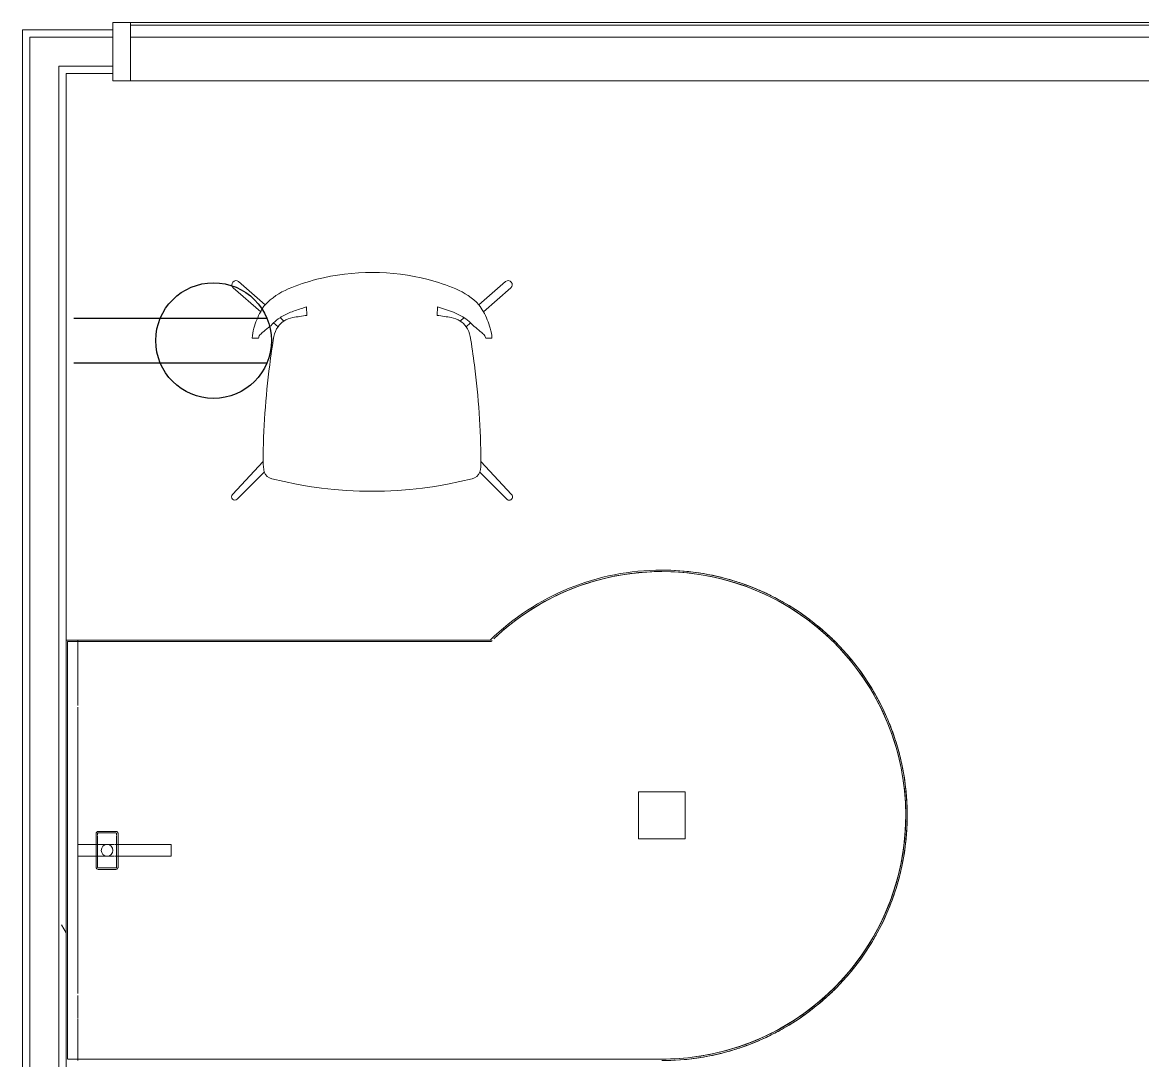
# Model space of a CAD drawing. Header units: inches. Extents: x -1180 to 2011, y -268 to 2143.
# Drawn here: x 901.3 to 997.2, y 810.8 to 899.7 of the extents above; entities that cross this region are included whole.
import ezdxf

# ---------------------------------------------------------------- set-up
doc = ezdxf.new("R2010")
doc.units = ezdxf.units.IN
doc.header["$MEASUREMENT"] = 0
for name, color, linetype, lineweight in [('A-ANNO-NOTE', 131, 'Continuous', 13), ('A-GLAZ-CURT', 52, 'Continuous', 9), ('A-GLAZ-CWMG', 51, 'Continuous', 13), ('A-WALL', 113, 'Continuous', 13), ('A-WALL-PATT', 111, 'Continuous', 13), ('I-FURN', 30, 'Continuous', 9), ('I-FURN-PNLS', 30, 'Continuous', 9), ('I-WALL', 2, 'Continuous', 13)]:
    doc.layers.add(name, color=color, linetype=linetype, lineweight=lineweight)
pattern_1 = [(0, (0, 0), (30.72, 7.68), [1.267, -21.773, 1.267, -21.773, -122.88]), (0, (0, 0), (30.72, 7.68), [-46.08, 1.267, -44.813, 1.267, -21.773, -53.76]), (0, (0, 0), (30.72, 7.68), [-115.2, 1.267, -14.093, 1.267, -37.133]), (120, (11.52, 3.84), (-22.011075, 22.7643), [1.267, -21.773, 1.267, -21.773, -122.88]), (120, (11.52, 3.84), (-22.011075, 22.7643), [-46.08, 1.267, -44.813, 1.267, -21.773, -53.76]), (120, (11.52, 3.84), (-22.011075, 22.7643), [-115.2, 1.267, -14.093, 1.267, -37.133]), (240, (15.36, 19.2), (-8.708925, -30.4443), [1.267, -21.773, 1.267, -21.773, -122.88]), (240, (15.36, 19.2), (-8.708925, -30.4443), [-46.08, 1.267, -44.813, 1.267, -21.773, -53.76]), (240, (15.36, 19.2), (-8.708925, -30.4443), [-115.2, 1.267, -14.093, 1.267, -37.133])]

# ---------------------------------------------------------------- blocks, each defined once
blk = doc.blocks.new('Zira Wksta 12 - Type 1-5074255-6TH FLOOR POWER _ SIGNAL')
at = {"layer": 'I-FURN'}
for p, q in [((-53, 17), (-53, 13)), ((-49, 17), (-53, 17)), ((-53, 17), (-49, 17)), ((-53, 13), (-53, 17)), ((-49, 13), (-49, 17)), ((-49, 17), (-49, 13)), ((-53, 13), (-49, 13)), ((-49, 13), (-53, 13))]:
    blk.add_line(p, q, dxfattribs=at)
at = {"layer": 'I-FURN-PNLS'}
for p, q in [((-51, 35.875), (-0.126, 35.875)), ((-0.126, 35.875), (-51, 35.875)), ((-0.126, 35.875), (-51, 35.875)), ((-51, 35.875), (-0.126, 35.875)), ((-1, 36), (-1, 35.877)), ((-1, 35.877), (-1, 36)), ((-1, 35.875), (-1, 32.44)), ((-1, 32.44), (-1, 35.875)), ((-0.125, 35.875), (-0.125, 0.125)), ((-0.125, 0.125), (-0.125, 35.875)), ((-0.125, 0.125), (-0.125, 35.875)), ((-0.125, 35.875), (-0.125, 0.125)), ((0, 0), (0, 36)), ((0, 36), (0, 0)), ((0, 0), (0, 36)), ((0, 36), (0, 0)), ((-1, 32.402), (-1, 30.417)), ((-1, 30.417), (-1, 32.402)), ((-1, 30.262), (-1, 5.738)), ((-1, 18.5), (-1, 30.262)), ((-4.437, 19.437), (-4.437, 16.562)), ((-4.437, 16.562), (-4.437, 19.437)), ((-4.312, 19.437), (-4.312, 19.29)), ((-4.312, 19.29), (-4.312, 19.437)), ((-4.312, 19.255), (-4.312, 16.745)), ((-4.312, 16.745), (-4.312, 19.255)), ((-2.75, 19.625), (-4.25, 19.625)), ((-4.25, 19.625), (-2.75, 19.625)), ((-4.182, 19.5), (-4.25, 19.5)), ((-4.25, 19.5), (-4.182, 19.5)), ((-2.833, 19.5), (-4.167, 19.5)), ((-4.167, 19.5), (-2.833, 19.5)), ((-2.75, 19.5), (-2.818, 19.5)), ((-2.818, 19.5), (-2.75, 19.5)), ((-2.687, 19.29), (-2.687, 19.437)), ((-2.687, 19.437), (-2.687, 19.29)), ((-2.687, 16.745), (-2.687, 19.255)), ((-2.687, 19.255), (-2.687, 16.745)), ((-2.562, 16.562), (-2.562, 19.437)), ((-2.562, 19.437), (-2.562, 16.562)), ((-9, 18.5), (-9, 17.5)), ((-5.891, 18.5), (-9, 18.5)), ((-9, 18.5), (-5.891, 18.5)), ((-9, 17.5), (-9, 18.5)), ((-4.437, 18.5), (-5.868, 18.5)), ((-5.868, 18.5), (-4.437, 18.5)), ((-4.312, 18.5), (-4.437, 18.5)), ((-4.437, 18.5), (-4.312, 18.5)), ((-4.152, 18.5), (-4.312, 18.5)), ((-4.312, 18.5), (-4.152, 18.5)), ((-3.644, 18.5), (-4.112, 18.5)), ((-4.112, 18.5), (-3.644, 18.5)), ((-3.361, 18.5), (-3.639, 18.5)), ((-3.639, 18.5), (-3.361, 18.5)), ((-2.888, 18.5), (-3.356, 18.5)), ((-3.356, 18.5), (-2.888, 18.5)), ((-2.687, 18.5), (-2.848, 18.5)), ((-2.848, 18.5), (-2.687, 18.5)), ((-2.563, 18.5), (-2.687, 18.5)), ((-2.687, 18.5), (-2.563, 18.5)), ((-1, 18.5), (-2.562, 18.5)), ((-2.562, 18.5), (-1, 18.5)), ((-1, 17.5), (-1, 18.5)), ((-1, 18.5), (-1, 17.5)), ((-1, 17.5), (-1, 18.5)), ((-9, 17.5), (-7.549, 17.5)), ((-7.549, 17.5), (-9, 17.5)), ((-7.527, 17.5), (-4.437, 17.5)), ((-4.437, 17.5), (-7.527, 17.5)), ((-4.437, 17.5), (-4.312, 17.5)), ((-4.312, 17.5), (-4.437, 17.5)), ((-4.312, 17.5), (-4.152, 17.5)), ((-4.152, 17.5), (-4.312, 17.5)), ((-4.112, 17.5), (-3.644, 17.5)), ((-3.644, 17.5), (-4.112, 17.5)), ((-3.639, 17.5), (-3.361, 17.5)), ((-3.361, 17.5), (-3.639, 17.5)), ((-3.356, 17.5), (-2.888, 17.5)), ((-2.888, 17.5), (-3.356, 17.5)), ((-2.848, 17.5), (-2.687, 17.5)), ((-2.687, 17.5), (-2.848, 17.5)), ((-2.687, 17.5), (-2.562, 17.5)), ((-2.562, 17.5), (-2.687, 17.5)), ((-2.562, 17.5), (-1, 17.5)), ((-1, 17.5), (-2.562, 17.5)), ((-1, 5.738), (-1, 17.5)), ((-4.312, 16.71), (-4.312, 16.562)), ((-4.312, 16.562), (-4.312, 16.71)), ((-4.25, 16.5), (-4.182, 16.5)), ((-4.182, 16.5), (-4.25, 16.5)), ((-4.25, 16.375), (-2.75, 16.375)), ((-2.75, 16.375), (-4.25, 16.375)), ((-4.167, 16.5), (-2.833, 16.5)), ((-2.833, 16.5), (-4.167, 16.5)), ((-2.818, 16.5), (-2.75, 16.5)), ((-2.75, 16.5), (-2.818, 16.5)), ((-2.687, 16.562), (-2.687, 16.71)), ((-2.687, 16.71), (-2.687, 16.562)), ((-1, 5.583), (-1, 3.598)), ((-1, 3.598), (-1, 5.583)), ((-1, 3.566), (-1, 0.125)), ((-1, 0.125), (-1, 3.566)), ((-0.125, 0.125), (-36.354, 0.125)), ((-36.354, 0.125), (-0.125, 0.125)), ((-36.354, 0.125), (-0.125, 0.125)), ((-0.125, 0.125), (-36.354, 0.125)), ((-36.303, 0), (0, 0)), ((0, 0), (-36.303, 0)), ((-1, 0.122), (-1, 0)), ((-1, 0), (-1, 0.122)), ((-36.303, 0), (0, 0)), ((-36.303, 0), (0, 0)), ((-1, 0), (0, 0)), ((0, 0), (-1, 0))]:
    blk.add_line(p, q, dxfattribs=at)
for centre, radius, start, end in [((-51, 15), 21, 90, 270), ((-51, 15), 21, 90, 270), ((-51, 15), 20.875, 90, 122.72727), ((-51, 15), 21, 101.16837, 106.76444), ((-51, 15), 21, 101.16837, 106.76444), ((-51, 15), 20.875, 90, 106.36364), ((-51, 15), 20.875, 90, 106.36364), ((-51, 15), 20.875, 90, 106.36364), ((-51, 15), 21, 98.38202, 101.16837), ((-51, 15), 21, 98.38202, 101.16837), ((-51, 15), 21, 90, 98.38202), ((-51, 15), 21, 90, 98.38202), ((-51, 15), 20.875, 106.36364, 180), ((-51, 15), 20.875, 106.36364, 171.81818), ((-51, 15), 20.875, 106.36364, 163.63636), ((-51, 15), 21, 110.10307, 115.14733), ((-51, 15), 21, 110.10307, 115.14733), ((-51, 15), 21, 106.76444, 110.10307), ((-51, 15), 21, 106.76444, 110.10307), ((-51, 15), 21, 115.14733, 118.71869), ((-51, 15), 21, 115.14733, 118.71869), ((-51, 15), 21, 118.71869, 123.53081), ((-51, 15), 21, 118.71869, 123.53081), ((-51, 15), 20.875, 122.72727, 180), ((-51, 15), 21, 127.22796, 131.91499), ((-51, 15), 21, 127.22796, 131.91499), ((-51, 15), 21, 123.53081, 127.22796), ((-51, 15), 21, 123.53081, 127.22796), ((-51, 15), 21, 131.91499, 135.6889), ((-51, 15), 21, 131.91499, 135.6889), ((-51, 15), 21, 135.6889, 140.30003), ((-51, 15), 21, 135.6889, 140.30003), ((-51, 15), 21, 140.30003, 144.12384), ((-51, 15), 21, 140.30003, 144.12384), ((-51, 15), 21, 144.12384, 148.68613), ((-51, 15), 21, 144.12384, 148.68613), ((-51, 15), 21, 148.68613, 150.2368), ((-51, 15), 21, 148.68613, 150.2368), ((-51, 15), 21, 150.28592, 152.54318), ((-51, 15), 21, 150.28592, 152.54318), ((-51, 15), 21, 152.54318, 157.07354), ((-51, 15), 21, 152.54318, 157.07354), ((-51, 15), 21, 157.07354, 158.94016), ((-51, 15), 21, 157.07354, 158.94016), ((-51, 15), 21, 159.046, 160.95245), ((-51, 15), 21, 159.046, 160.95245), ((-51, 15), 21, 160.95245, 165.46261), ((-51, 15), 21, 160.95245, 165.46261), ((-51, 15), 20.875, 163.63636, 180), ((-51, 15), 21, 165.46261, 169.35484), ((-51, 15), 21, 165.46261, 169.35484), ((-4.25, 19.437), 0.187, 90, 180), ((-4.25, 19.437), 0.187, 165, 180), ((-4.25, 19.437), 0.187, 135, 165), ((-4.25, 19.437), 0.187, 120, 135), ((-4.25, 19.437), 0.187, 90, 120), ((-4.25, 19.437), 0.0625, 90, 180), ((-4.25, 19.437), 0.0625, 90, 180), ((-2.75, 19.437), 0.188, 360, 90), ((-2.75, 19.437), 0.187, 15, 90), ((-2.75, 19.437), 0.0625, 75, 90), ((-2.75, 19.437), 0.0625, 0, 90), ((-2.75, 19.437), 0.0625, 60, 75), ((-2.75, 19.437), 0.0625, 45, 60), ((-2.75, 19.437), 0.0625, 15, 45), ((-2.75, 19.437), 0.0625, 360, 15), ((-2.75, 19.437), 0.187, 0, 15), ((-51, 15), 21, 169.35484, 173.85378), ((-51, 15), 21, 169.35484, 173.85378), ((-3.5, 18), 0.5, 90, 270), ((-3.5, 18), 0.5, 90, 270), ((-3.5, 18), 0.5, 270, 90), ((-3.5, 18), 0.5, 270, 90), ((-51, 15), 20.875, 171.81818, 180), ((-51, 15), 21, 173.85378, 177.75233), ((-51, 15), 21, 173.85378, 177.75233), ((-4.25, 16.562), 0.187, 180, 270), ((-4.25, 16.562), 0.188, 180, 195), ((-4.25, 16.562), 0.187, 195, 210), ((-4.25, 16.562), 0.188, 210, 225), ((-4.25, 16.562), 0.187, 225, 270), ((-4.25, 16.562), 0.0625, 180, 270), ((-4.25, 16.562), 0.0625, 180, 270), ((-2.75, 16.562), 0.187, 270, 0), ((-2.75, 16.562), 0.0625, 270, 0), ((-2.75, 16.562), 0.188, 270, 345), ((-2.75, 16.562), 0.0625, 270, 300), ((-2.75, 16.562), 0.0625, 300, 315), ((-2.75, 16.562), 0.0625, 315, 345), ((-2.75, 16.562), 0.0625, 345, 0), ((-2.75, 16.562), 0.187, 345, 0), ((-51, 15), 21, 177.75233, 180), ((-51, 15), 21, 177.75233, 180), ((-51, 15), 21, 180, 182.24767), ((-51, 15), 21, 180, 182.24767), ((-51, 15), 20.875, 180, 270), ((-51, 15), 20.875, 180, 270), ((-51, 15), 20.875, 180, 270), ((-51, 15), 20.875, 180, 188.18182), ((-51, 15), 21, 182.24767, 186.14622), ((-51, 15), 21, 182.24767, 186.14622), ((-51, 15), 21, 186.14622, 190.64516), ((-51, 15), 21, 186.14622, 190.64516), ((-51, 15), 20.875, 188.18182, 196.36364), ((-51, 15), 21, 190.64516, 194.53739), ((-51, 15), 21, 190.64516, 194.53739), ((-51, 15), 21, 194.53739, 199.04755), ((-51, 15), 21, 194.53739, 199.04755), ((-51, 15), 20.875, 196.36364, 220.90909), ((-51, 15), 21, 199.04755, 201.05984), ((-51, 15), 21, 199.04755, 201.05984), ((-51, 15), 21, 201.13026, 202.92646), ((-51, 15), 21, 201.13026, 202.92646), ((-51, 15), 21, 202.92646, 207.45682), ((-51, 15), 21, 202.92646, 207.45682), ((-51, 15), 21, 207.45682, 211.31387), ((-51, 15), 21, 207.45682, 211.31387), ((-51, 15), 21, 211.31387, 215.87616), ((-51, 15), 21, 211.31387, 215.87616), ((-51, 15), 21, 215.87616, 219.69997), ((-51, 15), 21, 215.87616, 219.69997), ((-51, 15), 21, 219.69997, 224.3111), ((-51, 15), 21, 219.69997, 224.3111), ((-51, 15), 20.875, 220.90909, 229.09091), ((-51, 15), 21, 224.3111, 228.08501), ((-51, 15), 21, 224.3111, 228.08501), ((-51, 15), 21, 270, 314.41531), ((-51, 15), 20.875, 314.12733, 314.36622), ((-51, 15), 20.875, 314.12733, 314.36622), ((-51, 15), 20.875, 314.12733, 314.36622), ((-51, 15), 20.875, 314.12733, 314.36622), ((-51, 15), 20.875, 314.36622, 314.5552), ((-51, 15), 20.875, 314.36622, 314.5552), ((-51, 15), 20.875, 314.36622, 314.5552), ((-51, 15), 20.875, 314.36622, 314.5552), ((-51, 15), 21, 228.08501, 232.77204), ((-51, 15), 21, 228.08501, 232.77204), ((-51, 15), 20.875, 229.09091, 237.27273), ((-51, 15), 21, 270, 314.41531), ((-51, 15), 21, 270, 314.41531), ((-51, 15), 21, 270, 314.41531), ((-51, 15), 20.875, 270, 313.60546), ((-51, 15), 20.875, 270, 313.60546), ((-51, 15), 20.875, 307.12933, 313.60546), ((-51, 15), 20.875, 307.12933, 313.60546), ((-51, 15), 21, 232.77204, 236.46919), ((-51, 15), 21, 232.77204, 236.46919), ((-51, 15), 20.875, 270, 307.12933), ((-51, 15), 20.875, 284.85173, 307.12933), ((-51, 15), 21, 236.46919, 241.28131), ((-51, 15), 21, 236.46919, 241.28131), ((-51, 15), 20.875, 237.27273, 270), ((-51, 15), 21, 241.28131, 244.85267), ((-51, 15), 21, 241.28131, 244.85267), ((-51, 15), 21, 244.85267, 245.45455), ((-51, 15), 21, 244.85267, 249.89693), ((-51, 15), 21, 245.45455, 249.89693), ((-51, 15), 21, 249.89693, 253.23556), ((-51, 15), 21, 249.89693, 253.23556), ((-51, 15), 21, 253.23556, 258.83163), ((-51, 15), 21, 253.23556, 258.83163), ((-51, 15), 21, 258.83163, 261.61798), ((-51, 15), 21, 258.83163, 261.61798), ((-51, 15), 20.875, 270, 277.42587), ((-51, 15), 20.875, 277.42587, 284.85173), ((-51, 15), 21, 261.61798, 270), ((-51, 15), 21, 261.61798, 270)]:
    blk.add_arc(centre, radius, start, end, dxfattribs=at)
blk = doc.blocks.new('Steelcase Coalesse - Wrapp Side - Seating - Four Leg - Chair-5299867-6TH FLOOR POWER _ SIGNAL')
at = {"layer": 'I-FURN'}
for p, q in [((-9.529, 15.371), (-11.884, 17.417)), ((-11.438, 17.952), (-9.149, 15.962)), ((9.149, 15.962), (11.438, 17.952)), ((11.884, 17.417), (9.529, 15.371)), ((-5.611, 15.775), (-5.573, 15.055)), ((5.611, 15.775), (5.573, 15.055)), ((-8.05, 14.085), (-8.438, 14.422)), ((-7.878, 14.858), (-7.544, 14.567)), ((7.544, 14.567), (7.878, 14.858)), ((8.438, 14.422), (8.05, 14.085)), ((-9.728, 13.105), (-10.267, 13.105)), ((-9.658, 13.303), (-9.728, 13.105)), ((9.728, 13.105), (9.658, 13.303)), ((10.267, 13.105), (9.728, 13.105)), ((-11.945, -0.271), (-9.327, 2.536)), ((9.327, 2.536), (11.945, -0.271)), ((-9.237, 1.617), (-11.535, -0.681)), ((11.535, -0.681), (9.237, 1.617))]:
    blk.add_line(p, q, dxfattribs=at)
for centre, radius, start, end in [((-0.002, -0.918), 19.64, 75.86026, 103.95645), ((-11.655, 17.68), 0.348, 51.39841, 229), ((-4.942, 11.957), 5.809, 112.55949, 136.40791), ((0.046, -0.048), 18.809, 104.73633, 112.55949), ((-0.046, -0.047), 18.808, 67.44035, 75.08237), ((4.942, 11.957), 5.809, 43.59209, 67.44035), ((11.655, 17.68), 0.348, 311, 128.60159), ((-4.029, 12.257), 6.32, 150.48442, 164.46435), ((-7.8, 14.678), 1.863, 136.40791, 158.17964), ((-0.273, -2.39), 18.933, 107.40608, 110.72581), ((-0.203, -2.58), 19.135, 106.41704, 107.43589), ((0.273, -2.39), 18.933, 69.27419, 73.62349), ((4.029, 12.257), 6.32, 29.51558, 35.89688), ((4.029, 12.257), 6.32, 15.53565, 29.51558), ((-10.514, 16.161), 2.708, 307.23909, 320.05046), ((-5.292, 10.947), 4.688, 123.46989, 132.15215), ((-6.453, 12.916), 1.979, 123.45809, 143.8091), ((-5.403, 11.114), 4.488, 110.48423, 123.46989), ((-6.453, 12.916), 1.979, 99.71759, 123.45809), ((-0.215, -23.507), 38.933, 97.90997, 99.71759), ((0.215, -23.507), 38.933, 80.28241, 82.09003), ((6.453, 12.916), 1.979, 56.54191, 80.28241), ((5.403, 11.114), 4.488, 56.53011, 69.51577), ((6.453, 12.916), 1.979, 36.1909, 56.54191), ((5.292, 10.947), 4.688, 47.84785, 56.53011), ((10.514, 16.161), 2.708, 219.94954, 232.76091), ((-5.937, 12.777), 4.342, 164.32877, 175.66877), ((-7.504, 11.47), 2.828, 131.93665, 139.59743), ((-5.239, 9.113), 6.096, 126.61805, 132.96402), ((-6.453, 12.916), 1.979, 143.8091, 170.62807), ((6.453, 12.916), 1.979, 9.37193, 36.1909), ((6.453, 12.916), 1.979, 9.37193, 36.1909), ((5.239, 9.113), 6.096, 47.03598, 53.38195), ((7.504, 11.47), 2.828, 40.40257, 48.06335), ((5.937, 12.777), 4.342, 4.33123, 15.67123), ((59.891, 1.967), 69.221, 170.62807, 172.66427), ((-59.891, 1.967), 69.221, 7.33573, 9.37193), ((59.891, 1.967), 69.221, 172.66427, 179.5287), ((-59.891, 1.967), 69.221, 0.4713, 7.33573), ((-4.968, 2.5), 4.359, 179.5287, 191.68371), ((4.968, 2.5), 4.359, 348.31629, 0.4713), ((-8.329, 2.037), 1, 204.83571, 255.24633), ((0, 34.827), 34.831, 255.7325, 284.25288), ((8.329, 2.037), 1, 284.25288, 335.16429), ((-11.74, -0.476), 0.29, 135, 315), ((11.74, -0.476), 0.29, 225, 45)]:
    blk.add_arc(centre, radius, start, end, dxfattribs=at)
blk = doc.blocks.new('System Panel - Glazed-5838841-6TH FLOOR POWER _ SIGNAL')
at = {"layer": 'A-GLAZ-CURT', "lineweight": 13}
for p, q in [((93.354, 1.75), (-93.354, 1.75)), ((-93.354, 1.75), (-93.354, 0.75)), ((-93.354, 0.75), (93.354, 0.75))]:
    blk.add_line(p, q, dxfattribs=at)
blk = doc.blocks.new('Rectangular Mullion - 1_5_ x 2_5_ rectangular-5838840-6TH FLOOR POWER _ SIGNAL')
at = {"layer": 'A-GLAZ-CWMG', "lineweight": 9}
for p, q in [((1097.215, 899.72), (910.506, 899.72)), ((1097.215, 894.72), (910.506, 894.72))]:
    blk.add_line(p, q, dxfattribs=at)
blk = doc.blocks.new('Rectangular Mullion - 1_5_ x 2_5_ rectangular-5820596-6TH FLOOR POWER _ SIGNAL')
at = {"layer": 'A-GLAZ-CWMG', "lineweight": 20}
for p, q in [((0, 3), (-1.5, 3)), ((-1.5, 3), (-1.5, -2)), ((0, -2), (0, 3)), ((-1.5, -2), (0, -2))]:
    blk.add_line(p, q, dxfattribs=at)

msp = doc.modelspace()

# ---------------------------------------------------------------- hatches: boundary and pattern name
at = {"layer": 'A-WALL-PATT', "lineweight": 9}
h = msp.add_hatch(dxfattribs=at)
h.set_pattern_fill('FP_1', color=256, style=0, pattern_type=2)
h.set_pattern_definition(pattern_1)
h.paths.add_polyline_path([(901.256, 725.264), (901.881, 725.264), (901.881, 899.095), (901.256, 899.095), (901.256, 736.449)], flags=0)
h = msp.add_hatch(dxfattribs=at)
h.set_pattern_fill('FP_1', color=256, style=0, pattern_type=2)
h.set_pattern_definition(pattern_1)
h.paths.add_polyline_path([(905.006, 898.47), (909.006, 898.47), (909.006, 899.095), (901.881, 899.095), (901.881, 898.47), (904.381, 898.47)], flags=0)
h.paths.add_polyline_path([(1229.715, 898.47), (1232.215, 898.47), (1232.21, 899.095), (1219.897, 899.095), (1219.897, 898.47), (1229.09, 898.47)], flags=0)
h.paths.add_polyline_path([(1137.215, 898.47), (1217.397, 898.47), (1217.397, 899.095), (1137.215, 899.095)], flags=0)
h = msp.add_hatch(dxfattribs=at)
h.set_pattern_fill('FP_1', color=256, style=0, pattern_type=2)
h.set_pattern_definition(pattern_1)
h.paths.add_polyline_path([(905.006, 725.264), (905.006, 895.97), (904.381, 895.97), (904.381, 725.264)], flags=0)
h = msp.add_hatch(dxfattribs=at)
h.set_pattern_fill('FP_1', color=256, style=0, pattern_type=2)
h.set_pattern_definition(pattern_1)
h.paths.add_polyline_path([(905.006, 895.345), (909.006, 895.345), (909.006, 895.97), (905.006, 895.97)], flags=0)
h.paths.add_polyline_path([(1144.465, 895.345), (1150.215, 895.345), (1150.215, 895.97), (1144.465, 895.97)], flags=0)
h.paths.add_polyline_path([(1137.215, 895.345), (1141.965, 895.345), (1141.965, 895.97), (1137.215, 895.97)], flags=0)
h.paths.add_polyline_path([(1225.812, 895.345), (1229.09, 895.345), (1229.085, 895.97), (1152.715, 895.97), (1152.715, 895.345), (1217.397, 895.345)], flags=0)

# ---------------------------------------------------------------- linework, layer by layer
at = {"layer": 'A-ANNO-NOTE', "lineweight": 30}
for p, q in [((905.66, 874.394), (922.186, 874.394)), ((905.66, 870.562), (922.186, 870.562))]:
    msp.add_line(p, q, dxfattribs=at)
msp.add_circle((917.622, 872.478), 4.95, dxfattribs=at)
at = {"layer": 'A-WALL'}
for p, q in [((901.881, 898.47), (901.881, 725.264)), ((909.006, 898.47), (901.881, 898.47)), ((904.381, 895.97), (904.381, 725.264)), ((909.006, 895.97), (904.381, 895.97))]:
    msp.add_line(p, q, dxfattribs=at)
at = {"layer": 'I-WALL'}
for p, q in [((901.256, 899.095), (901.256, 725.264)), ((909.006, 899.095), (901.256, 899.095)), ((909.006, 895.345), (909.006, 899.095)), ((905.006, 725.264), (905.006, 895.345)), ((905.006, 895.345), (909.006, 895.345))]:
    msp.add_line(p, q, dxfattribs=at)

# ---------------------------------------------------------------- block references
at = {"layer": 'A-GLAZ-CURT'}
msp.add_blockref('System Panel - Glazed-5838841-6TH FLOOR POWER _ SIGNAL', (1003.861, 897.72), dxfattribs=at)
at = {"layer": 'A-GLAZ-CWMG', "lineweight": 9, "rotation": 180}
msp.add_blockref('Rectangular Mullion - 1_5_ x 2_5_ rectangular-5820596-6TH FLOOR POWER _ SIGNAL', (909.006, 897.72), dxfattribs=at)
at = {"layer": 'A-GLAZ-CWMG', "lineweight": 9}
msp.add_blockref('Rectangular Mullion - 1_5_ x 2_5_ rectangular-5838840-6TH FLOOR POWER _ SIGNAL', (0, 0), dxfattribs=at)
at = {"layer": 'I-FURN'}
msp.add_blockref('Steelcase Coalesse - Wrapp Side - Seating - Four Leg - Chair-5299867-6TH FLOOR POWER _ SIGNAL', (931.189, 859.581), dxfattribs=at)
at = {"layer": 'I-FURN', "rotation": 180}
msp.add_blockref('Zira Wksta 12 - Type 1-5074255-6TH FLOOR POWER _ SIGNAL', (905.006, 846.827), dxfattribs=at)

doc.saveas('drawing.dxf')
